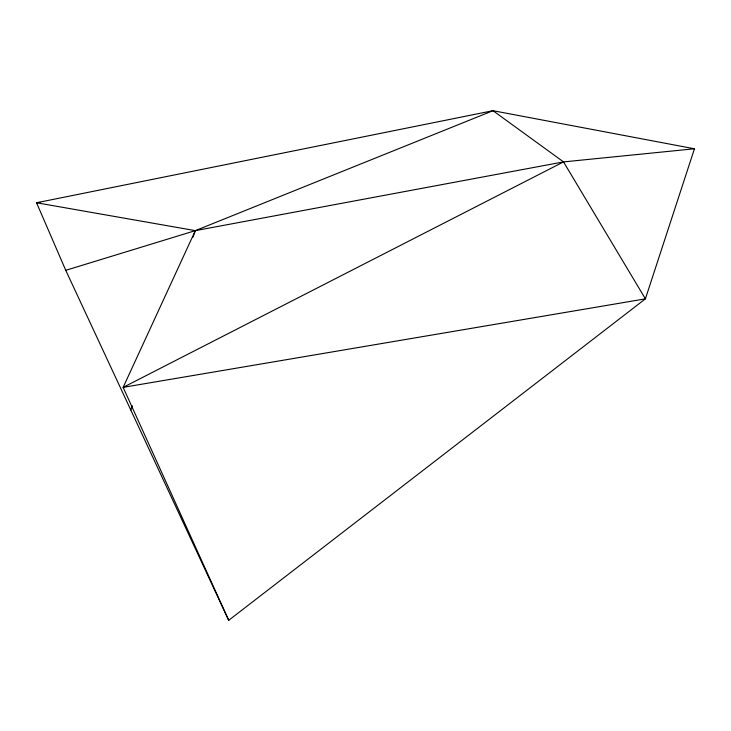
<?xml version="1.0" encoding="UTF-8"?>
<svg xmlns="http://www.w3.org/2000/svg" width="731" height="731" viewBox="0 0 731 731"><rect width="100%" height="100%" fill="white"/><g stroke="black" fill="none" stroke-linecap="round" stroke-linejoin="round"><path stroke-width="1.1" d="M694.45 148.777L645.4 298.851L228.712 620.308L65.753 270.324L36.55 202.761L492.996 110.692L694.45 148.777L563.528 161.907L195.332 230.64L65.753 270.324M130.803 410.027L132.348 405.723M193.021 237.082L195.332 230.64L492.996 110.692L563.528 161.907L645.4 298.851L123.146 387.357L228.712 620.308M563.528 161.907L123.146 387.357L195.332 230.64L36.55 202.761L39.949 202.368"/></g></svg>
